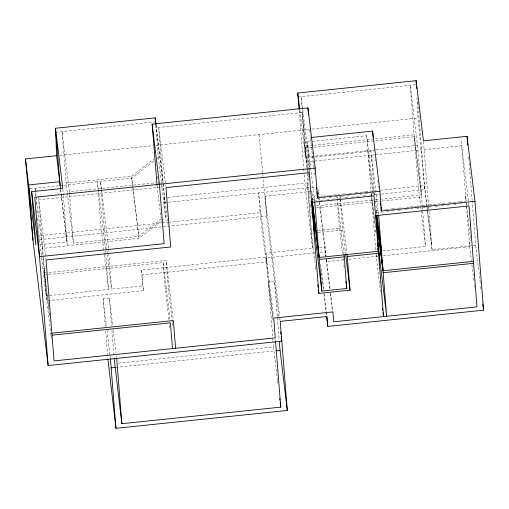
<?xml version="1.0" encoding="UTF-8"?>
<svg xmlns="http://www.w3.org/2000/svg" width="509" height="509" viewBox="0 0 509 509"><rect width="100%" height="100%" fill="white"/><g stroke="black" fill="none" stroke-linecap="round" stroke-linejoin="round"><path stroke-width="0.38" stroke-dasharray="2.54 1.91" d="M67.277 192.402L66.138 183.024L131.57 176.203L153.998 158.744M63.962 185.244L131.729 178.182L154.023 160.825M157.116 158.414L158.356 157.446L155.786 124.985M67.373 193.185L73.423 243.2L138.855 236.38L162.524 217.947M108.353 247.94L107.851 241.61L139.008 238.358L161.302 221.001M161.926 220.518L165.641 217.623L164.07 197.829L167.219 197.505M298.07 96.984L415.688 84.729M55.831 132.213L154.755 121.899M159.966 183.176L163.084 182.852L158.687 127.428L302.015 112.495L309.198 171.889M59.757 155.372L152.745 145.676M155.9 145.351L308.931 129.401M312.093 129.07L418.029 118.031L416.973 97.028M373.771 194.304L366.677 135.687L304.369 142.183L308.619 177.355M313.01 145.32L305.107 146.147L308.575 175.478M313.798 145.237L414.161 134.783L421.439 194.953L381.928 199.076M305.266 148.125L313.169 147.298M313.958 147.216L414.313 136.762L421.598 196.938L422.406 207.144M309.275 167.047L308.467 156.836L375.457 149.856M376.234 149.773L417.52 145.472L410.235 85.296L418.239 186.243L420.599 205.782M299.839 110.256L305.623 158.019L314.263 157.116M315.052 157.033L374.166 150.874M29.687 188.82L60.068 185.651M60.845 185.569L63.18 185.327M305.934 161.977L374.509 154.831M375.292 154.749L461.72 145.739L466.117 201.163L465.531 196.347L465.69 198.325M69.529 194.114L69.345 191.74L155.773 182.731M160.24 187.14L38.767 199.802L43.138 254.92M161.029 187.058L163.395 186.809M168.008 197.422L307.391 182.896L311.584 233.23L315.555 266.054M164.07 197.829L164.655 202.646L310.738 187.465M311.521 187.388L316.973 186.816M278.786 316.165L266.665 216.007L265.1 196.213L311.056 191.429M312.666 197.199L315.822 196.868M316.611 196.786L322.133 196.213M322.929 196.13L328.451 195.551M329.24 195.469L339.732 194.425M342.659 194.069L346.012 193.77M348.97 193.414L352.292 193.115M355.288 192.758L364.851 191.804M365.551 191.689L371.137 191.149M371.92 191.072L376.628 190.576M380.554 190.169L424.468 185.594L426.835 205.133M312.03 199.261L319.041 198.529M322.935 198.122L325.276 197.88M329.17 197.473L331.505 197.231M335.399 196.824L336.958 196.665L337.149 198.224M340.852 196.258L343.969 195.933M347.081 195.609L349.422 195.361M354.092 194.877L355.651 194.712M360.327 194.228L361.886 194.063M364.998 193.738L368.115 193.414M314.199 201.074L317.355 200.75M320.517 200.419L323.679 200.088M326.835 199.757L331.575 199.267M332.364 199.184L335.526 198.854M338.682 198.523L341.844 198.198M345.007 197.867L348.162 197.537M351.325 197.206L356.065 196.716M356.854 196.633L360.009 196.302M363.171 195.971L366.334 195.641M369.489 195.316L374.23 194.82M375.018 194.737L380.547 194.164M381.336 194.082L424.786 189.552L418.22 106.731M316.344 205.91L374.815 199.814M375.61 199.732L381.139 199.159M50.932 335.132L38.907 235.756L161.27 222.999M162.066 222.917L167.601 222.344M168.39 222.261L260.124 212.698L258.553 192.905L273.511 316.509M316.496 207.888L374.974 201.793M375.763 201.71L381.298 201.138M382.087 201.055L421.598 196.938M39.308 239.707L266.665 216.007L263.083 177.278M39.772 244.714L67.035 241.87L63.358 195.501M375.757 210.58L385.186 209.593M385.975 209.517L391.472 208.944M392.261 208.862L397.758 208.289M398.541 208.206L403.255 207.71M406.398 207.386L409.541 207.061M410.33 206.978L415.828 206.406M416.616 206.323L422.114 205.751M422.903 205.668L428.4 205.095M429.189 205.012L439.401 203.944M442.544 203.619L445.687 203.295M448.83 202.964L452.755 202.557M453.544 202.474L459.042 201.901M459.831 201.819L465.328 201.246M375.916 212.558L382.202 211.903M386.916 211.413L388.488 211.248M391.631 210.923L394.774 210.592M397.917 210.268L401.06 209.937M404.986 209.53L406.557 209.364M411.272 208.875L412.844 208.709M416.769 208.302L419.13 208.054M423.055 207.647L425.416 207.398M428.559 207.074L431.702 206.743M434.845 206.419L437.199 206.17M441.131 205.763L443.485 205.515M447.411 205.108L449.771 204.86M453.697 204.453L456.058 204.204M459.983 203.797L461.555 203.632M42.928 254.761L42.425 248.424L104.739 241.934L97.454 181.758L101.221 229.26L104.25 254.271M318.437 230.52L339.471 228.331L337.27 200.622M311.584 233.23L313.143 233.071M317.813 232.581L342.742 229.985L340.076 196.334L346.979 253.387M44.576 273.034L166.087 260.373L173.276 319.767M44.735 275.013L47.891 274.682M48.679 274.599L163.128 262.676L170.031 319.722M307.391 182.896L312.571 248.214L265.838 253.081L266.729 261.855L142.1 274.841L143.36 290.677L46.771 300.743L43.201 255.709M319.582 247.482L325.035 246.916L325.817 256.81M143.36 290.677L141.521 270.031L266.15 257.039M314.568 252.878L266.417 257.898L267.988 277.691M320.091 252.305L325.614 251.726L325.919 255.531M382.679 250.886L425.518 246.42L422.47 207.933M427.433 211.432L432.065 249.728L475.686 245.179L472.18 201.004M343.537 259.838L326.403 261.626L326.218 259.342M348.989 259.272L377.812 256.269M383.296 255.696L469.724 246.687L466.46 205.515M105.617 253.018L108.506 289.436L46.192 295.933L42.985 255.55M107.456 254.723L111.617 289.112L142.774 285.867M168.95 319.665L165.171 288.406L168.282 288.081L166.087 260.373M105.35 326.409L103.168 298.859L109.397 298.21L112.712 325.563M272.977 340.674L268.3 281.649L274.529 281L279.212 340.044M118.533 363.114L273.479 346.966L273.04 341.456M115.766 367.396L275.286 350.771M475.686 245.179L480.331 283.551M480.706 286.682L480.992 289.029M461.135 140.929L468.91 205.133M466.397 203.505L466.588 205.07M466.556 205.483L470.151 235.183M470.278 235.546L470.812 240.655M469.139 241.87L471.423 260.754M471.9 264.661L473.981 281.852M474.356 284.983L474.642 287.324M426.93 205.91L427.305 209.04M427.401 209.823L431.753 245.771M426.866 206.743L424.786 189.552L418.029 118.031M426.956 207.526L427.337 210.65M420.695 206.565L421.077 209.689M421.172 210.471L425.518 246.42M375.209 159.47L375.394 161.035M377.761 180.574L377.952 182.133M378.422 186.039L378.613 187.605M370.781 150.346L378.55 214.55M374.471 193.127L374.853 196.258M375.419 200.947L377.029 214.232M375.979 211.725L376.266 214.073M367.67 150.67L372.505 190.652M372.601 191.435L372.976 194.559M371.36 193.458L371.545 195.017M371.64 195.8L375.426 227.059M375.801 230.189L375.992 231.748M375.394 227.478L371.233 193.089L375.814 250.886M375.769 230.602L376.056 232.944M376.005 254.366L380.509 291.593M342.742 229.985L345.675 254.214M337.244 199.006L343.861 253.711M339.471 228.331L342.589 254.118M343.06 258.031L343.537 261.938M343.912 265.062L344.199 267.41M317.94 188.298L326.091 255.633M326.562 259.539L330.156 289.239M330.627 293.146L332.803 311.12M318.723 198.198L325.722 256.027M326.148 259.558L329.807 289.761M330.277 293.668L332.358 310.859M313.875 167.27L310.096 135.229M313.97 168.053L314.918 175.872M314.67 201.252L307.481 141.858L308.734 157.695M308.467 156.836L301.188 96.659L308.403 187.713L311.145 210.376M312.978 200.794L311.832 191.346L312.138 195.151M320.695 264.553L323.743 289.748M324.22 293.68L326.886 315.726M321.287 272.875L321.669 276.024M321.764 276.813L323.38 290.194M323.858 294.132L325.957 311.451M326.053 312.24L326.428 315.389M308.715 178.131L309.192 182.044M311.241 211.159L311.807 215.848M315.65 266.837L316.216 271.526M312.571 248.214L305.285 188.037L304.096 172.99M265.1 196.213L279.581 315.873M279.956 319.022L280.147 320.594M278.881 316.948L279.352 320.855M260.124 212.698L272.907 318.329M268.3 281.649L272.932 319.945M275.299 339.478L275.49 341.043M273.479 346.966L277.45 379.79M277.545 380.573L278.016 384.48M158.687 127.428L165.781 186.046M156.072 124.909L163.084 182.852M155.913 124.953L162.925 182.896M163.02 183.679L167.938 224.323M158.356 157.446L165.641 217.623M157.51 176.528L157.796 178.875M158.172 181.999L158.363 183.564M157.135 185.849L161.016 217.89M161.391 221.014L161.582 222.579M168.282 288.081L172.067 319.34M172.163 320.123L172.443 322.464M172.538 323.247L173.105 327.936M169.612 325.136L169.898 327.478M131.57 176.203L132.894 187.147M132.989 187.929L138.855 236.38M131.729 178.182L132.671 186.001M132.766 186.784L139.008 238.358M141.521 270.031L142.1 274.841M101.514 189.246L100.572 181.433L101.196 189.348M101.609 190.029L107.851 241.61M106.89 250.034L104.339 228.935L101.259 190.143M106.985 250.816L107.361 253.946M104.345 255.047L108.506 289.436M113.183 329.469L116.02 352.915M116.396 356.039L116.586 357.604M103.168 298.859L106.476 326.212M106.954 330.118L109.88 354.347M109.976 355.129L110.358 358.253M69.345 191.74L62.06 131.564L66.138 183.024M60.698 189.507L67.035 241.87M60.539 189.558L67.347 245.828M38.353 196.359L45.956 259.196M42.425 248.424L35.14 188.247L35.897 197.753M43.99 268.218L49.017 309.765M49.398 312.889L49.589 314.454M44.149 270.196L48.985 310.178M49.367 313.309L49.647 315.65M51.027 335.915L51.498 339.821M259.126 134.592L263.007 176.483M468.681 156.829L468.929 159.985M469.183 163.141L472.123 200.215M466.269 203.142L466.397 204.726M423.501 141.655L428.623 206.33M428.686 207.118L432.065 249.728M417.844 101.997L418.156 105.942M417.52 145.472L421.439 194.953M371.366 155.156L374.191 190.786M374.376 193.108L374.497 194.661M366.677 135.687L367.937 151.523M368.249 155.48L371.074 191.11M376.126 254.844L376.253 256.428M336.958 196.665L337.206 199.827M318.112 191.301L318.539 196.633M309.663 129.763L309.847 132.105M312.38 198.198L312.615 201.24M309.052 161.652L309.491 167.194M309.555 167.989L309.93 172.736M309.529 170.191L309.65 171.762M302.015 112.495L305.623 158.019M299.139 110.447L303.72 168.244M303.784 169.033L304.032 172.201M163.147 183.641L164.655 202.646M163.128 262.676L165.171 288.406M108.417 248.736L111.617 289.112M109.397 298.21L111.586 325.754M111.955 330.475L114.08 357.229M104.739 241.934L105.554 252.222M105.726 331.136L107.851 357.903M69.593 194.902L73.423 243.2M62.861 189.214L63.294 194.718M36.273 202.499L36.584 206.463M36.896 210.421L37.278 215.167M37.526 218.336L38.092 225.462M38.156 226.251L38.716 233.376M38.779 234.172L38.907 235.756"/><path stroke-width="0.76" d="M299.012 108.862L297.759 93.026L416.152 80.689L423.437 140.866L467.058 136.317L474.922 201.309L483.55 310.172L327.764 326.409L326.524 316.172M155.977 124.126L155.22 117.859L55.519 128.255L56.607 155.697L60.603 188.724M157.039 185.066L152.146 124.12L307.932 107.883L315.211 168.059L317.565 197.753L379.879 191.257L372.601 131.08L311.075 137.494M281.248 336.487L281.814 341.176L48.139 365.532L32.99 240.363L25.45 158.948L56.607 155.697M59.75 181.694L28.593 184.939L32.99 240.363M25.45 158.948L35.878 245.115L31.641 191.677L62.798 188.425L55.519 128.255L60.068 185.651M315.211 168.059L34.797 197.288L48.139 365.532M311.648 202.359L373.962 195.863L378.359 251.287L319.156 257.459L312.443 201.971M380.974 207.144L381.451 211.05L474.922 201.309M375.534 215.657L469.005 205.916L477.003 306.863L333.681 321.803L332.899 311.902L273.702 318.074L275.267 337.868L54.056 360.919L46.052 259.978L170.68 246.986L165.972 187.605L309.294 172.672L318.863 293.407L350.02 290.162L347.074 254.169M344.243 256.835L346.75 288.508L321.828 291.103L319.315 259.437L344.243 256.835L343.957 254.494M347.354 256.511L378.511 253.266L377.945 248.577M376.323 215.269L383.042 270.756L473.395 261.34M378.95 252.668L386.649 316.28L383.194 272.735L473.555 263.318L473.268 260.971M51.854 333.21L173.372 320.549L175.567 348.258M52.013 335.189L170.413 322.852L172.449 348.582M111.032 367.886L114.977 367.479M276.075 350.688L280.026 350.275L279.339 341.615M114.201 358.807L121.861 423.704L280.758 407.143L275.585 341.825M107.972 359.475L115.944 428.311L287.305 410.451L280.243 321.383L326.982 316.509L327.764 326.409M482.793 303.911L483.55 310.172M380.503 203.237L380.789 205.579M377.118 215.014L381.47 250.962M376.45 215.631L382.883 268.777M376.291 215.682L383.194 272.735M377.411 243.474L377.691 245.815M377.977 248.163L378.359 251.287M377.379 243.887L377.659 246.235M382.494 308.009L382.774 310.35M383.061 312.698L383.531 316.604L378.511 253.266M345.675 254.214L350.02 290.162M345.897 281.471L346.184 283.818M346.374 285.384L346.75 288.508M316.337 187.592L316.528 189.157M316.808 191.499L317.565 197.753M312.316 201.602L319.315 259.437M311.794 202.048L314.556 233.637M321.828 291.103L314.543 230.927L312.221 201.634M297.759 93.026L299.744 109.473M313.321 228.35L313.512 229.915M317.826 284.811L318.112 287.159M318.392 289.5L318.863 293.407M280.682 331.798L280.962 334.139M280.026 350.275L287.305 410.451M279.721 398.547L279.912 400.112M280.192 402.454L280.758 407.143M155.531 121.823L155.818 124.171M152.146 124.12L159.425 184.296L164.133 243.677L39.505 256.663L31.641 191.677M467.058 136.317L467.37 140.261M467.491 141.839L467.746 144.995M416.47 84.647L416.152 80.689L416.349 84.577M416.591 86.225L416.782 88.591M379.879 191.257L381.451 211.05M372.601 131.08L373.097 137.417M378.645 215.332L383.042 270.756M376.164 215.727L379.37 256.103M307.932 107.883L308.486 114.919M314.766 202.035L319.156 257.459M312.017 201.609L312.392 206.323M155.22 117.859L155.722 124.196M116.682 358.387L121.861 423.704M110.453 359.036L115.944 428.311"/></g></svg>
